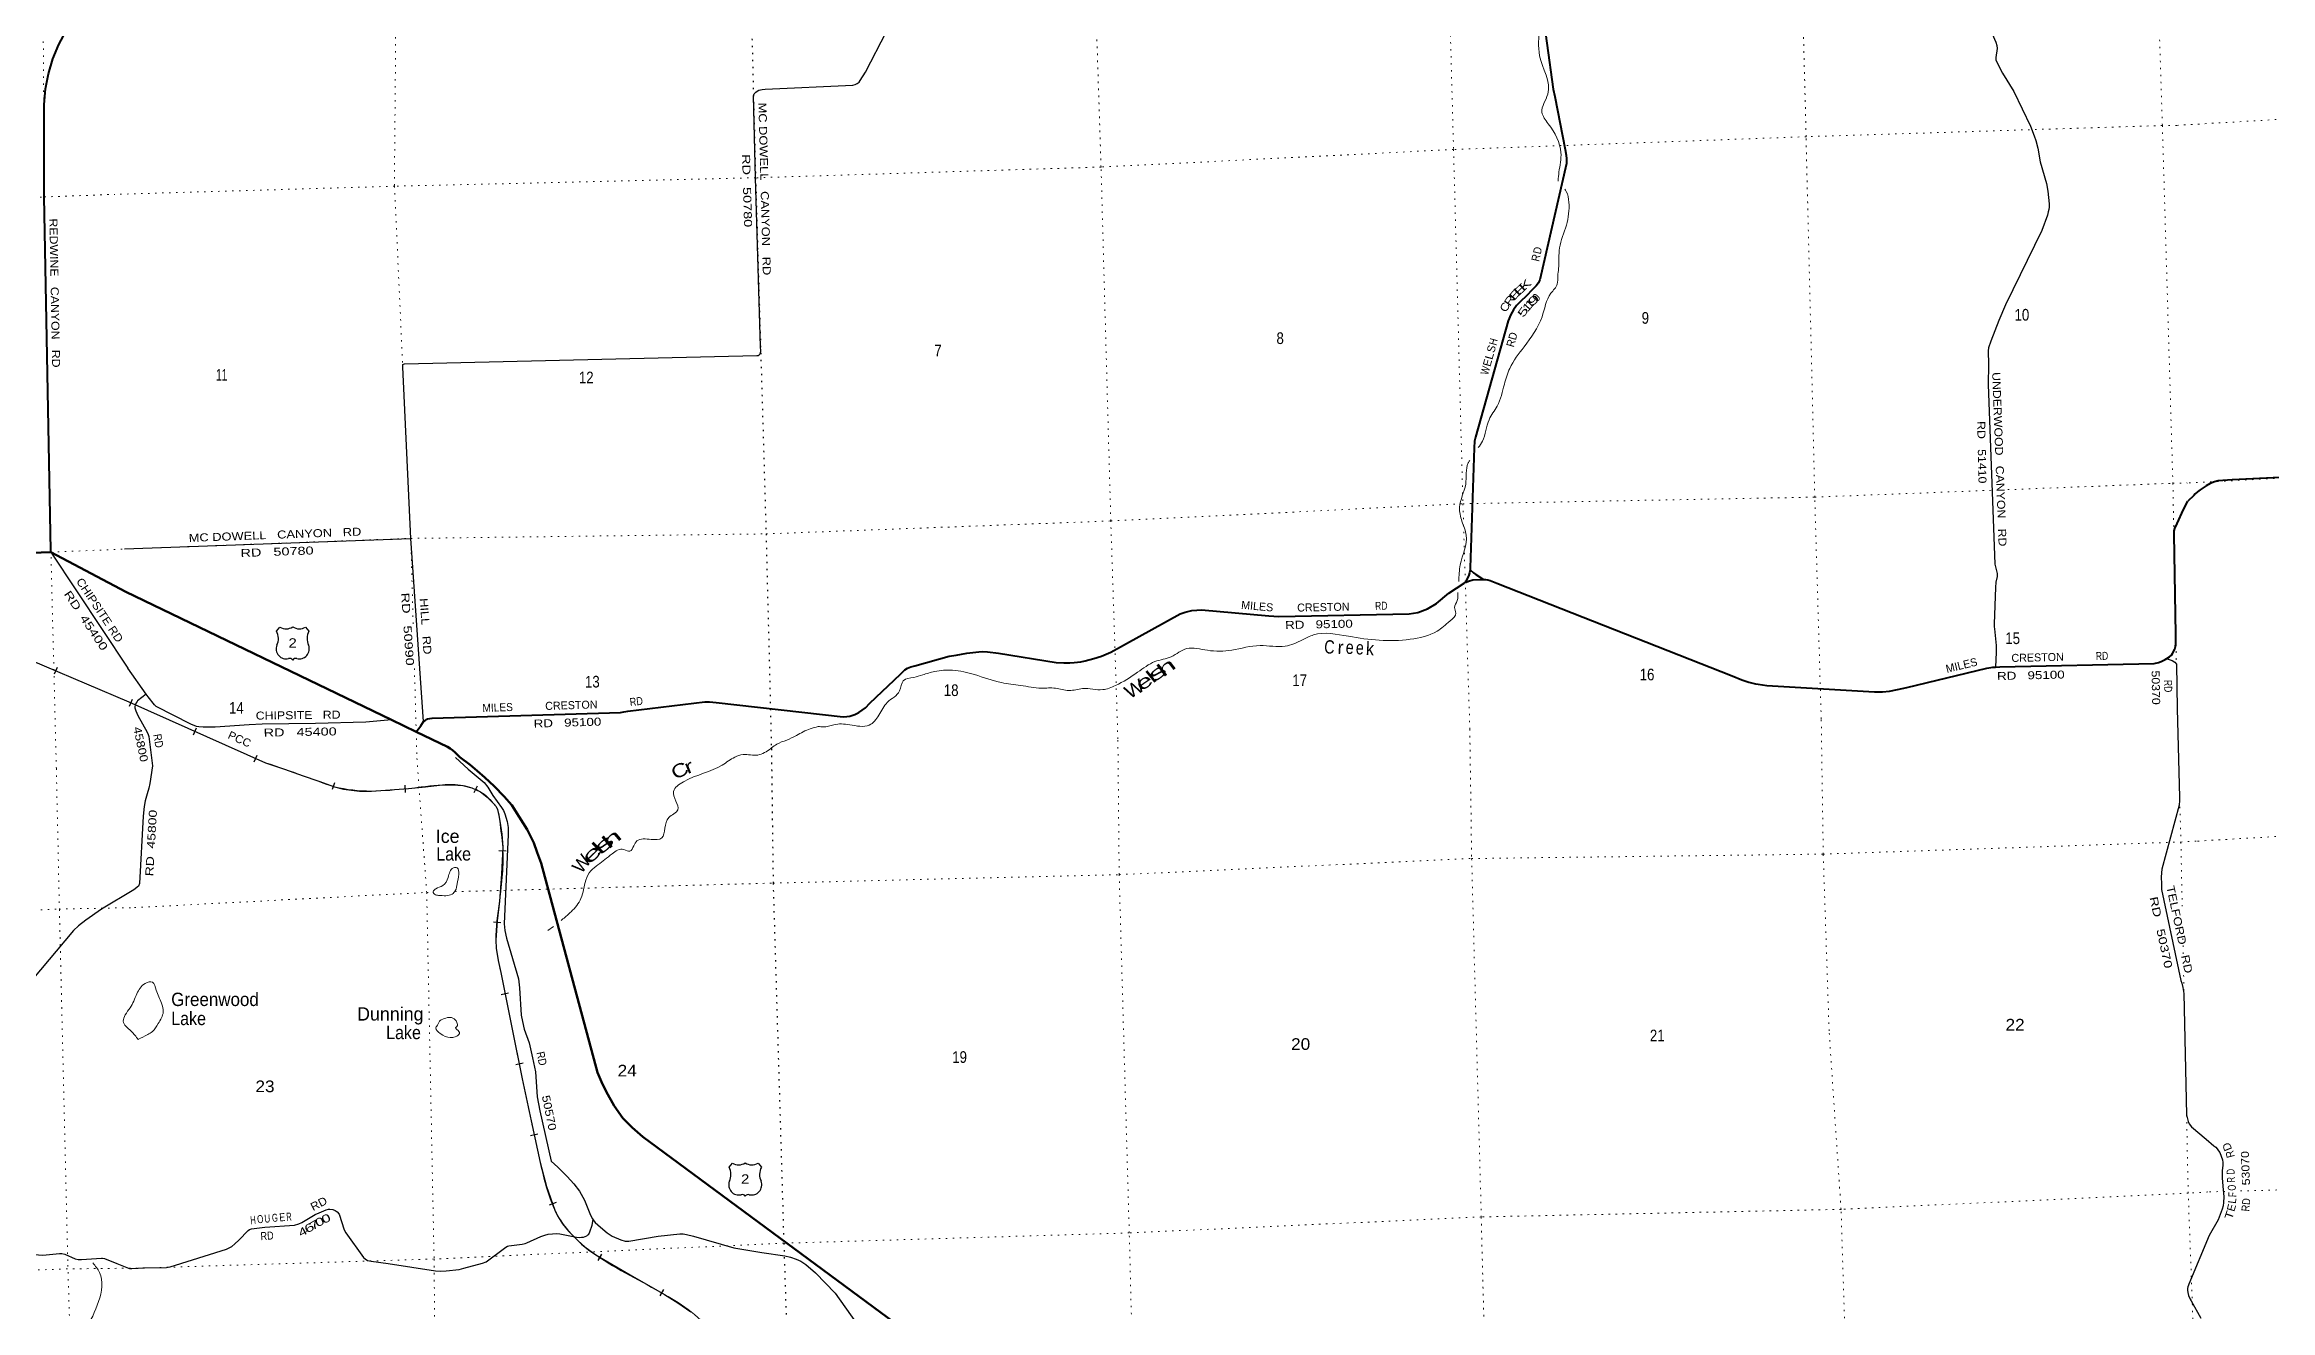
# Model space of a CAD drawing. Header units: feet. Extents: x 493183 to 745759, y 5472 to 195788.
# Drawn here: x 617686 to 651067, y 92112 to 111091 of the extents above; entities that cross this region are included whole.
import ezdxf
from ezdxf.enums import TextEntityAlignment as Align

# ---------------------------------------------------------------- set-up
doc = ezdxf.new("R2010")
doc.units = ezdxf.units.FT
doc.header["$LTSCALE"] = 70
doc.linetypes.add('DOTTED', pattern=[1.5, 0.3, -1.2])
for name, color, linetype, lineweight in [('16', 7, 'Continuous', 25), ('20', 7, 'Continuous', 70), ('26', 7, 'Continuous', 40), ('27', 7, 'Continuous', 13), ('29', 7, 'Continuous', 25), ('34', 7, 'Continuous', 25), ('39', 7, 'Continuous', 13), ('6', 7, 'DOTTED', 25), ('7', 7, 'DOTTED', 13)]:
    doc.layers.add(name, color=color, linetype=linetype, lineweight=lineweight)
doc.layers.add('30', color=7, linetype='Continuous')
doc.layers.add('41', color=7, linetype='Continuous')

msp = doc.modelspace()

# ---------------------------------------------------------------- linework, layer by layer
at = {"layer": '16'}
for p, q in [((621164.53, 102296.6), (621215.84, 102355.36)), ((621407.6, 102361.33), (621407.32, 102361.13)), ((621599.69, 102355.45), (621651.08, 102296.6)), ((627950.65, 94260.45), (628001.96, 94319.21)), ((628193.72, 94325.18), (628193.44, 94324.98)), ((628385.81, 94319.3), (628437.2, 94260.45))]:
    msp.add_line(p, q, dxfattribs=at)
for centre, radius, start, end in [((620971.55, 102185.97), 222.05, 332.97043, 29.75871), ((621306.92, 102513.02), 182.07, 239.97227, 303.45418), ((621508.7, 102512.52), 181.52, 236.33975, 300.08743), ((621508.69, 102513.02), 182.07, 236.54582, 236.59441), ((621844.05, 102185.97), 222.05, 150.24129, 207.02957), ((621310.74, 102031.07), 151.42, 159.09177, 283.81923), ((621504.86, 102031.07), 151.42, 256.18077, 20.90823), ((627757.67, 94149.82), 222.05, 332.97043, 29.75871), ((628093.04, 94476.87), 182.07, 239.97227, 303.45418), ((628294.82, 94476.37), 181.52, 236.33975, 300.08743), ((628294.81, 94476.87), 182.07, 236.54582, 236.59441), ((628630.17, 94149.82), 222.05, 150.24129, 207.02957), ((628096.86, 93994.92), 151.42, 159.09177, 283.81923), ((628290.98, 93994.92), 151.42, 256.18077, 20.90823)]:
    msp.add_arc(centre, radius, start, end, dxfattribs=at)
for centre, major_axis, start_param, end_param in [((621366.08, 101832.25), (-19.56, 51.67), 4.95877769, 6.28318531), ((621449.53, 101832.25), (19.56, 51.67), 0, 1.32637542), ((628152.2, 93796.1), (-19.56, 51.67), 4.95877769, 6.28318531), ((628235.65, 93796.1), (19.56, 51.67), 0, 1.32637542)]:
    msp.add_ellipse(centre, major_axis=major_axis, ratio=0.929097, start_param=start_param, end_param=end_param, dxfattribs=at)
at = {"layer": '20'}
msp.add_line((617781.77, 103479.15), (618904.62, 102885.1), dxfattribs=at)
for points in [[(612862.7, 103307.93), (615606.98, 103403.45), (617781.77, 103479.15)], [(618904.62, 102885.1), (622889.36, 100967.36), (623260.83, 100788.58)], [(623260.83, 100788.58), (623729.97, 100562.79), (623768.42, 100538.03), (623805.69, 100510.09), (623836.58, 100480.55), (623915.45, 100405.13)], [(623915.45, 100405.13), (624067.85, 100291.58), (624172.12, 100203.66), (624290.76, 100103.84), (624429.52, 99972.56), (624579.03, 99817.38), (624691.59, 99685.37), (624801.19, 99514.95), (624923.5, 99322.71), (625023.8, 99123.79), (625074.24, 98977.96), (625131.17, 98816.16), (625980.56, 95681.14), (626037.08, 95538.19), (626107.46, 95396.24), (626230.38, 95181.82), (626357.62, 94997.19), (626497.6, 94854.43), (626658.75, 94715.7), (643934.09, 81964.35)]]:
    msp.add_lwpolyline(points, dxfattribs=at)
at = {"layer": '26'}
for points in [[(617781.77, 103479.15), (617781.3, 103504.15), (617682.63, 108805.67), (617681.65, 110192.97), (617700.86, 110424.82), (617744.19, 110653.39), (617811.18, 110876.18), (617901.09, 111090.74), (617933.37, 111155.02), (618049.75, 111378.28), (618062.88, 111403.52), (618073.36, 111428.28), (618122.58, 111544.55), (618167.29, 111691.3), (618169.39, 111699.87), (618353.89, 112558.13), (618394.26, 112695.19), (618527.07, 113127.07), (618566.13, 113226.73), (618616.83, 113343.84)], [(640024.51, 112496.74), (640311.86, 110419.49), (640336.5, 110311.12), (640491.66, 109517.87), (640503.67, 109433.43), (640508.99, 109377.06), (640508.6, 109306.44), (640107.56, 107564.15), (640099.82, 107541.47), (640087.9, 107518.7), (640054.3, 107473.15), (640000.14, 107418.4), (639903.78, 107317.3), (639822.87, 107244.81), (639759.99, 107176.76), (639713.16, 107111.11), (639674.48, 107041.62), (639634.34, 106947.88), (639146.74, 105203.56), (639130.01, 105142.65), (639126.2, 105045.73), (639066.85, 103244.83), (639065.93, 103216.44)], [(655724.36, 104821.17), (650492.24, 104564.38)], [(650492.24, 104564.38), (650350.06, 104557.4), (650281.2, 104548.8), (650225.6, 104533.62), (650162.4, 104508.33), (650102.67, 104475.75), (650010.74, 104417.28), (649972.48, 104386.81), (649938.97, 104356.14), (649914.86, 104330.44), (649827.29, 104247.32)], [(646941.18, 101757.98), (647009.63, 101759.85), (649322.39, 101813.83), (649386.29, 101825.08), (649427.65, 101840.4), (649488.21, 101872.17), (649551.78, 101909.97), (649580.8, 101933.88), (649599.18, 101959.93), (649631.34, 102027.36), (649640.53, 102068.74), (649645.69, 102117.94), (649646.66, 102248.04), (649620.31, 103749.41), (649622.92, 103801.2), (649633.64, 103836.45), (649669.04, 103907.9), (649762.9, 104117.89), (649827.29, 104247.32)], [(639065.93, 103216.44), (639054.43, 103171.92), (639043.14, 103137.36), (638996.96, 103029.24)], [(639065.93, 103216.44), (639114.86, 103171.31), (639149.73, 103143.88), (639263.82, 103071.15)], [(623392.08, 100956.9), (623411.05, 100970.45), (623428.38, 100979.4), (623464.7, 100986.72), (623498.6, 100991.13), (626322.11, 101079.23), (626372.3, 101086.45), (626432.45, 101097.94), (627589.06, 101237.25), (627658.43, 101237.25), (627756.65, 101227.71), (629664.71, 101014.02), (629717.09, 101014.4), (629764.78, 101023.07), (629839.14, 101048.35), (629898.92, 101075.98), (629997.99, 101146.88), (630062.88, 101214.97), (630520.09, 101651.31), (630587.92, 101716.59), (630629.11, 101743.7), (630676.7, 101759.87), (630738.78, 101775.44), (631251.01, 101920.55), (631355.35, 101937.1), (631517.84, 101965.1), (631697.2, 101987.16), (631757.89, 101989.33), (631827.49, 101986.45), (631991.04, 101968.08), (632854.23, 101826.84), (632970.13, 101820.71), (632983.14, 101820.71), (633062.26, 101820.71), (633128.12, 101827.18), (633225.91, 101838.06), (633292.66, 101853.21), (633420.79, 101886.46), (633536.75, 101923.47), (633674.43, 101979.13), (634716.52, 102554.21), (634792.41, 102582.2), (634891.18, 102605.32), (634965.97, 102612.91), (635037.37, 102614.15), (636046.39, 102524.73), (636197.68, 102514.14), (638148.22, 102555.63), (638280.65, 102576.88), (638424.37, 102632.69), (638561.5, 102712.55), (638745.26, 102866.13), (638975.42, 103016.75), (638996.96, 103029.24)], [(638996.96, 103029.24), (639003.71, 103033.15), (639039.48, 103047.24), (639107.25, 103064.21), (639233.97, 103071.2), (639263.82, 103071.15)], [(639263.82, 103071.15), (639298.51, 103071.1), (639329.94, 103066.76), (639365.7, 103055.92), (639464.82, 103016.07), (642992.92, 101625.73), (643136.87, 101568.39), (643245.61, 101533.14), (643343.62, 101507.09), (643381.91, 101499.42), (643515.84, 101480.59), (645127.16, 101385.05), (645246.56, 101385.26), (645352.23, 101399.05), (645472.72, 101421.36), (645614.99, 101452.92), (646812.65, 101743.14), (646901.39, 101756.89), (646941.18, 101757.98)], [(623260.83, 100788.58), (623328, 100878.21), (623370.95, 100940.63), (623371.21, 100940.83), (623392.08, 100956.9)]]:
    msp.add_lwpolyline(points, dxfattribs=at)
at = {"layer": '29'}
for p, q in [((618886.91, 103528.22), (623178.92, 103686.97)), ((623371.21, 100940.83), (623178.92, 103686.97)), ((617781.77, 103479.15), (618936.08, 101741.91)), ((619208.35, 101353.53), (618936.08, 101741.91)), ((650145.48, 93235.04), (649841.16, 92507.19))]:
    msp.add_line(p, q, dxfattribs=at)
for points in [[(629809.8, 110482.99), (629841.04, 110491.55), (629873.97, 110508.02), (629900.73, 110528.61), (629919.25, 110553.32), (629997.46, 110674.8), (630310.3, 111288.4), (630335, 111319.3), (630388.51, 111370.76), (630623.14, 111564.32), (630758.97, 111712.57), (630796.03, 111759.93), (630810.44, 111784.64), (630816.6, 111815.52), (630820.72, 111980.25), (630783.67, 112639.14), (630789.85, 112711.21), (630800.14, 112742.1), (630828.95, 112779.16), (630882.46, 112812.11)], [(646806.22, 112372.21), (646825.81, 112234.88), (646827.07, 112168.19), (646825.81, 112058.7), (646790.59, 111575.47), (646790.58, 111501.24), (646800.65, 111454.67), (646946.56, 111127.48), (646961.66, 111078.42), (646966.69, 111031.85), (646946.56, 110895.94), (646949.08, 110861.97), (646966.69, 110815.4), (647047.19, 110659.36), (647218.25, 110387.54), (647469.82, 109869.08), (647525.17, 109723.11), (647547.81, 109651.39), (647575.48, 109536.87), (647610.7, 109330.49), (647706.3, 109008.34)], [(623178.92, 103686.97), (623060.51, 106254.79), (623060.51, 106292.28), (623067.12, 106301.1), (623086.62, 106303.38), (628368.28, 106428.69), (628388.13, 106430.66), (628403.56, 106439.48), (628415.68, 106456.02), (628421.7, 106470.29), (628425.6, 106492.41), (628423.4, 106562.98), (628349.39, 109093.22), (628317.62, 110322.01), (628329.74, 110351.78), (628352.16, 110376.34), (628373.82, 110392.58), (628397.8, 110405.65), (628445.88, 110416.86), (628492.04, 110423.99), (629809.8, 110482.99)], [(647706.3, 109008.34), (647726.42, 108893.86), (647746.54, 108702.58), (647745.29, 108653.51), (647741.51, 108617.02), (647735.22, 108580.53), (647721.39, 108531.44), (647635.85, 108304.92), (647092.46, 107187.46), (646991.84, 106955.91), (646871.08, 106643.83), (646838.4, 106545.68), (646830.83, 106497.85), (646835.86, 106296.5), (646830.83, 105994.49), (646931.47, 103298.97)], [(646931.47, 103298.97), (646956.63, 103200.82), (646966.7, 103161.8), (646969.21, 103137.9), (646966.7, 103113.98), (646949.09, 103032.19), (646944.05, 102951.65), (646923.93, 102408.01), (646925.19, 102358.93), (646928.96, 102329.99), (646951.6, 102083.34), (646951.6, 101980.15), (646941.18, 101757.98)], [(649518.11, 101882.23), (649592.19, 101857.52), (649633.08, 101831.48), (649655.38, 101801.72), (649668.85, 101134.21)], [(619208.35, 101353.53), (619082.58, 101252.78), (619073.78, 101242.71), (619061.2, 101222.58), (619044.84, 101187.34), (619041.08, 101167.2), (619042.33, 101144.55), (619054.9, 101101.77), (619087.61, 101031.3), (619225.97, 100782.13), (619241.07, 100746.89), (619248.61, 100719.21), (619304.45, 100277.7)], [(622889.36, 100967.36), (622503.95, 100933.15), (621749.23, 100913.01), (620949.24, 100902.95), (620753.01, 100892.88), (620244.84, 100857.64), (620063.71, 100857.64), (619998.29, 100860.15), (619963.07, 100867.7), (619877.55, 100902.95), (619361.82, 101164.69), (619334.15, 101189.86), (619238.56, 101310.67), (619208.35, 101353.53)], [(649666.97, 101134.16), (649702.72, 99806.8), (649704.24, 99756.69), (649695.44, 99687), (649437.75, 98727.8), (649428.85, 98612.58), (649429.86, 98503.69), (649432.1, 98423.08), (649723.21, 97059.38), (649735.35, 97016.87), (649753.56, 96954.62), (649768.73, 96866.55), (649808.96, 95045.29), (649830.2, 94946.6), (649846.89, 94908.64), (649883.81, 94867.54), (650103.71, 94680.6)], [(619304.45, 100277.7), (619265.62, 100013.35), (619250.17, 99943.8), (619227, 99858.79), (619194.43, 99754.34), (619180.77, 99665.21), (619166.61, 99521.61), (619107.85, 98515.5), (619094.98, 98470.77), (619027.46, 98420.38)], [(623847.99, 100403.26), (624039.32, 100225.94), (624280.8, 100026.92), (624331.42, 99959.25), (624409.2, 99832.82), (624539.18, 99654.91), (624568.93, 99609.54), (624588.24, 99559.3), (624621.68, 99443.4), (624636.51, 99350.63), (624639.15, 99250.25), (624577.6, 97909.24), (624590.48, 97808.75), (624613.82, 97694.43), (624792.16, 97082.18), (624810.02, 96947.54), (624835.49, 96538.8), (624851.46, 96442.44), (624877.59, 96330.2), (624953.83, 96126.58), (625002.42, 95902.03), (625046.58, 95691.47), (625071.22, 95312.96), (625113.31, 95104.36), (625281.41, 94352.65), (625382.73, 94262.69), (625521.82, 94119.32), (625621.63, 94011.16), (625709.45, 93898.63), (625781.66, 93767.51), (625874.64, 93542.18), (625902.88, 93487.2), (625923.86, 93454.77), (625945.36, 93431.17), (626020.9, 93358.66), (626123.01, 93274.66), (626200.07, 93224.47), (626329.63, 93170.32), (626393.35, 93151), (626450.16, 93150.75), (626887.65, 93227.46), (627211.4, 93260.67), (627265.19, 93260.17), (627315.4, 93250.51), (627418.06, 93226.08), (628021.79, 93053.27), (628441.2, 92982.24), (628787.51, 92929.35), (628870.81, 92911.41), (628958.17, 92883.67), (629027.22, 92853.45), (629101.58, 92802.94), (629248.23, 92677.93), (629543.05, 92373.5), (629855.89, 91928.37)], [(619027.46, 98420.38), (618541.16, 98130.07), (618305.02, 97965.89), (618195.52, 97880.67), (618120.35, 97806.75), (617493.93, 97062.98), (617449.36, 96999.59), (617351.99, 96827.61), (617277.8, 96656.77), (617108.22, 96048.28), (617039.73, 95624.4), (616993.92, 95483.54), (616799.58, 95091.8), (615514.88, 92853.77), (615470.27, 92762.46), (615417.55, 92626.52), (615362.8, 92447.96), (615350.63, 92383.03), (615351.37, 92313.04), (615371.23, 92057.9), (615444.12, 91586.77), (615478.37, 91323.96), (615578.04, 87425.58)], [(650103.71, 94680.6), (650219.02, 94580.59), (650245.04, 94558.43), (650266.63, 94534.05), (650289.33, 94506.35), (650304.89, 94479.92), (650348.89, 94368.52), (650352.01, 94330.98), (650353.66, 94286.04), (650344.09, 94211.13), (650339.68, 94102.14), (650353.92, 93977.64), (650365.34, 93816.77), (650363.54, 93732.45), (650355.79, 93680.38), (650341.44, 93628.5), (650284.35, 93469.36), (650145.48, 93235.04)], [(619183.52, 92749.1), (619517.44, 92755.65), (619567.61, 92764.95), (620413.99, 93032.69), (620493.51, 93069.44), (620540.34, 93110.78), (620597.75, 93166.38), (620739.96, 93311.78), (620759.6, 93324.61), (620789.33, 93335.77), (620989.88, 93360.5), (621435.04, 93393.41), (621500.17, 93409.54), (621544.67, 93430.6), (621745.37, 93549.02), (621804.81, 93577.48), (621907, 93620.25), (621942.31, 93629.55), (621966.79, 93629.98), (622011.06, 93623.97), (622046.36, 93612.81), (622076.09, 93592.36), (622106.6, 93557.54), (622179.22, 93319.03), (622203.58, 93275.28), (622470.02, 92904.4), (622493.12, 92884.34), (622531.34, 92863.49), (622583.37, 92850.48), (622840.78, 92818.21), (623550.08, 92706.14), (623623, 92701.73), (623708.48, 92705.45), (623905.15, 92728.77), (623974.19, 92744.5), (624254.77, 92818.87), (624310, 92842.22), (624605.04, 93062.45), (624627.33, 93075.47), (624649.31, 93082.67), (624846.93, 93107.12), (624893.05, 93116.37), (624919.06, 93125.67), (625126.63, 93222.44), (625189.42, 93242.81), (625239.59, 93253.96), (625304.63, 93263.26), (625360.44, 93265.09), (625414.26, 93259.54), (625663.61, 93211), (625704.13, 93207.48), (625736.19, 93209.34), (625767.3, 93213.06), (625794.72, 93221.42), (625819.33, 93233.51), (625835.6, 93246.52), (625846.93, 93257.62), (625865.79, 93291.15), (625896.41, 93388.79), (625912.59, 93474.39)], [(615551.68, 92917.87), (615864.54, 92967.67), (616230.95, 93017.76), (616366.53, 93020.15), (617208.3, 92987.62), (617530.45, 92949.14), (617658.44, 92943.32), (617912.47, 92966.24), (617946.14, 92966.38), (617988.72, 92957.25), (618146.88, 92885.22), (618192.19, 92875.1), (618242.19, 92875.07), (618539.26, 92896.49), (618556.49, 92897.39), (618586.9, 92889.28), (618768.11, 92816.07), (618943.78, 92747.24), (618957.98, 92743.19), (618992.75, 92741.57), (619183.52, 92749.1)], [(649841.16, 92507.19), (649834.87, 92492.15), (649825.45, 92466.95), (649820.21, 92439.3), (649820.9, 92414.57), (649825.86, 92380.97), (649837.17, 92336.91), (649860.85, 92283.11), (649875.95, 92255.81)], [(649875.95, 92255.81), (650020.1, 91995.07)]]:
    msp.add_lwpolyline(points, dxfattribs=at)
at = {"layer": '34'}
for p, q in [((617837.35, 101656.06), (617879.84, 101758.19)), ((618949.93, 101238.19), (621001.81, 100324.5)), ((618960.38, 101173.83), (619005.37, 101274.87)), ((619920.05, 100743.55), (619965.04, 100844.59)), ((620829.48, 100337.53), (620874.47, 100438.58)), ((622033.85, 100024.63), (621997.57, 99920.14)), ((623087.87, 99986.43), (623095.96, 99876.12)), ((624174.83, 99974.09), (624125.95, 99874.87)), ((624608.53, 98996.02), (624498.04, 99001.23)), ((624530.9, 97925.49), (624420.59, 97933.61)), ((624644.58, 96867.8), (624536.17, 96845.88)), ((624861.38, 95817.91), (624753.04, 95795.65)), ((625083.28, 94755.63), (624975.18, 94732.22)), ((625360.2, 93728.28), (625255.86, 93691.57)), ((626037.85, 92958.38), (625982.35, 92862.7)), ((626967.73, 92425.11), (626912.7, 92329.16))]:
    msp.add_line(p, q, dxfattribs=at)
at = {"layer": '34', "lineweight": 13}
msp.add_line((618949.96, 101236.91), (620999.28, 100324.43), dxfattribs=at)
at = {"layer": '34'}
for points in [[(617044.08, 102045.23), (618949.95, 101238.17)], [(621001.2, 100324.49), (621283.42, 100225.35), (621563.25, 100127.8), (621799.33, 100045.5), (622035.7, 99963.43), (622168.48, 99926.55), (622407.81, 99896.46), (622591.12, 99895.26), (623142, 99935.65), (623398.35, 99963.96), (623654.63, 99992.27), (623806.79, 99994.84), (623959.16, 99982.6), (624096.17, 99949.07), (624225.64, 99885.29), (624325.88, 99809.02), (624413.54, 99719.27), (624452.84, 99673.92), (624480.54, 99622.66), (624500.77, 99535.04), (624513.63, 99446.32), (624542.43, 99251.49), (624556.72, 99056.36), (624537.6, 98651.32), (624506.64, 98246.26), (624475.7, 97954.89), (624454.26, 97663.81), (624460.38, 97541.62), (624488.91, 97359.02), (624526.27, 97177.47), (624687.36, 96380.66), (624850.83, 95584.98), (624983.78, 94957.1), (625119.64, 94329.77), (625214.72, 93969.45), (625339.18, 93615.64), (625378.85, 93530.31), (625454.7, 93412.15), (625545.7, 93302.37), (625738.32, 93108), (625841.97, 93021.62), (625953.15, 92944.39), (626468.46, 92645.51), (626984.05, 92349.8), (627184.39, 92225.3), (627380.31, 92092.61)]]:
    msp.add_lwpolyline(points, dxfattribs=at)
at = {"layer": '34', "lineweight": 13}
msp.add_spline([(621003.94, 100323.94), (621563.61, 100128.84), (622036.03, 99964.48), (623141.9, 99936.75), (623654.56, 99993.37), (623959.34, 99983.69), (624226.22, 99886.23), (624414.35, 99720.02), (624481.58, 99623.05), (624514.72, 99446.48), (624557.82, 99056.37), (624507.74, 98246.16), (624455.36, 97663.8), (624527.35, 97177.69), (624851.91, 95585.2), (625120.71, 94330.03), (625340.2, 93616.06), (625546.52, 93303.11), (625953.74, 92945.32), (626984.61, 92350.74), (627380.96, 92093.5), (627758.51, 91714.72), (628079.86, 91253.69), (628919.55, 89701.76), (629042.64, 89336.07), (629148.16, 88949.72), (629447.92, 87160.9), (629555.29, 86780.66), (629678.99, 86538.02), (630005.27, 86190.08), (630499.85, 85881.12), (631636.52, 85398.4), (633501.85, 84601.12), (635326.83, 83804.73), (636294.62, 83375.81), (636548.57, 83308.24), (636980.29, 83229.48), (638154.29, 83145.15), (638422.74, 83063.87), (638651.78, 82949.22), (638814.05, 82770.19), (638998.1, 82460.65), (639462.13, 81509.43), (639784.78, 80856.82), (640156.39, 80546.45), (640731.52, 80459.58), (641626.26, 80409.84), (643473.95, 80392.65), (645263.14, 80375.86), (645706.79, 80303.48), (645944.57, 80237.48), (646158.5, 80086.11), (646170.82, 80078.38), (646706.43, 79671.72), (647385.91, 79095.61), (648232.13, 78397.05), (648959.18, 77777.88), (649584.69, 77256.74), (649811.11, 77018.98), (650025.88, 76764.76), (650331.06, 76305.3), (650645.21, 75865.36)], degree=3, dxfattribs=at)
at = {"layer": '39'}
msp.add_line((625317.85, 97869.17), (625231.71, 97810.45), dxfattribs=at)
for points in [[(639964.11, 111882.04), (640054.3, 111538.96), (640088.98, 111339.41), (640106.32, 110922.96), (640228.99, 110344.92), (640140.5, 110076.56), (640237.16, 109901.29), (640426.26, 109471.97), (640396.74, 109178.76), (640385.61, 109049.38), (640385.51, 109044.3)], [(640484.9, 108922.49), (640506.11, 108888.79), (640546.09, 108726.31), (640507.66, 108382.46), (640404.74, 108041.13), (640391.69, 107732.17), (640380.19, 107618.93), (640370.85, 107499.68), (640275.32, 107362.29), (640142.48, 107008.16), (639872.83, 106560.06), (639658.73, 106236.31), (639577.6, 105998.39), (639470.32, 105671.08), (639348.14, 105466.49), (639248.82, 105143.41), (639186.16, 105048.66)], [(639057.63, 104853.99), (639036.78, 104817.69), (638997.75, 104500.05), (638905.03, 104152.92), (638942.05, 103943.97), (639005.28, 103733.62), (638916.74, 103291.76), (638894.43, 103042.71)], [(638880.62, 102876.62), (638870.69, 102754.06), (638830.78, 102650.25), (638850.79, 102568), (638762.9, 102448.94), (638569.02, 102297.14), (638165.02, 102174.74), (637239.59, 102219.71), (636715.51, 102239.76), (636550.07, 102165.29), (636290.43, 102070.46), (635913.62, 102079.82), (635490.2, 102013.45), (635125.78, 102008.98), (634815.06, 102034), (634582.2, 101913.58), (634338.21, 101839.29), (634078.04, 101679.89), (633746.3, 101480.5), (633554.36, 101419.53), (633253.94, 101434.71), (633049.18, 101405.72), (632844.96, 101441.3), (632637.5, 101442.51), (632324.39, 101483.62), (632035.45, 101525.29), (631633.94, 101645.03), (631302.17, 101709.91), (631032.72, 101691.52), (630854.64, 101640.96), (630720.57, 101603.54), (630564.63, 101553.5), (630507.72, 101400.87), (630324.37, 101229.14), (630197.88, 101036.55), (630054.28, 100887.95), (629760.13, 100893.19), (629522.47, 100893.69), (629362.14, 100859.69), (629325.15, 100863.24), (629289.49, 100866.06)], [(629289.49, 100866.06), (629169.42, 100833), (628960.24, 100733.3), (628816.85, 100663.38), (628665.21, 100601.33), (628589.93, 100547.13), (628576.3, 100534.86)], [(628576.3, 100534.86), (628383.21, 100439.55), (628161.21, 100445.48), (628039.25, 100407.79), (627848.94, 100289.55), (627267.1, 100037.37), (627119.83, 99894.1), (627154.09, 99749.83), (627183.98, 99617.54), (627046.07, 99500.75), (626989.98, 99341.86), (626941.57, 99197.31), (626784.9, 99174.8), (626569.79, 99150.66), (626521.43, 99076.7), (626465.18, 98996.47), (626373.66, 99024.18), (626196.01, 98958.73), (625984.88, 98791.5), (625876.46, 98701.75), (625803.64, 98564.59), (625730.6, 98290.26), (625582.88, 98090.5), (625460.86, 97982.22), (625434.52, 97960)], [(623518.97, 98402.46), (623554.68, 98435.47), (623658.23, 98482.72), (623737.54, 98603.93), (623818.25, 98747.37), (623872.66, 98748.88), (623897.51, 98652.76), (623873.28, 98508.88), (623845.91, 98405.25), (623796.93, 98353.46), (623704.8, 98330.73), (623595.76, 98335.76), (623532.79, 98352.16), (623515.94, 98377.92), (623518.97, 98402.46)], [(619070.37, 96860.3), (618968.29, 96648.29), (618897.19, 96543.32), (618866.14, 96449.67), (618982.6, 96302.2), (619089.61, 96173.59)], [(619070.37, 96860.3), (619193.91, 97015.22), (619306.3, 97034.48), (619362.06, 96915.01), (619438.07, 96719.46), (619465.95, 96587.11), (619392.12, 96413.61), (619302.73, 96292.12), (619233.33, 96249.85), (619089.61, 96173.59)], [(623634.7, 96470.46), (623729.4, 96501.98), (623810.23, 96496.16), (623868.5, 96431.22), (623870.18, 96370.75), (623848.57, 96349.98), (623871.41, 96326.41), (623907.4, 96264.89), (623846.22, 96216.79), (623769.93, 96204.59), (623619.02, 96264.93), (623556.22, 96347.9), (623588.85, 96407.3), (623609.24, 96449.56), (623634.7, 96470.46)], [(618410.51, 92823.78), (618510.53, 92683.05), (618497.69, 92247.46), (618304.57, 91820.35), (617999.13, 91196.31), (617819.32, 90850.2), (617779.02, 90732.09)]]:
    msp.add_spline(points, degree=3, dxfattribs=at)
at = {"layer": '6'}
for points in [[(627305.88, 145412.2), (627455.22, 141019.71), (627612.37, 135753.96), (627793.76, 130397.99), (627909.48, 125094.96), (628039.98, 119762.02), (628210.7, 114432.03), (628349.39, 109093.22), (628506.21, 103754.84), (628586.14, 100535.17)], [(628586.14, 100535.17), (628612, 98519.66), (628772.11, 93120.53), (628942.36, 87719.67), (629070.63, 82378.15), (629133.68, 76988.43), (629231.1, 71668.23), (629032.7, 66543.53), (629357.1, 61110.65), (629599.55, 55723.9), (629633.33, 54661.03)]]:
    msp.add_lwpolyline(points, dxfattribs=at)
at = {"layer": '7'}
for p, q in [((623232.89, 101736.9), (623270.25, 100387.24)), ((649753, 97690.96), (649758.55, 97425.12)), ((650381.5, 93896.64), (650126.58, 93889.41))]:
    msp.add_line(p, q, dxfattribs=at)
for points in [[(621964.11, 146156.91), (622104.45, 140834.28), (622258.74, 135518.03), (622447.71, 130182.42), (622643.76, 124889.33), (622762.7, 119533.92), (622976.72, 114247.31), (622932.83, 108966.78), (623178.92, 103686.97), (623215.38, 102369.72)], [(617863.41, 100238.04), (617781.77, 103479.15), (617682.63, 108805.67), (617654.58, 113225.61), (617649.62, 114067.35), (617481.93, 119396.15), (617311.97, 124734.98), (617160.29, 130068.21), (616958.07, 135408.23), (616810.16, 140751.64), (616718.23, 144446.42)], [(633782.11, 100680.98), (633675.54, 103948.13), (633529.53, 109254.49), (633529.53, 109254.49), (633356.11, 114614.68), (633226.48, 119909.31), (633034.46, 125202.49), (632873.37, 130464.11), (632789.33, 133015.64)], [(638124.71, 131297.11), (638135.13, 130754.38), (638313.39, 125446.76), (638500.3, 120113.11), (638672.61, 114801.32), (638816.1, 109517.09), (638956.16, 104206.56), (639059.47, 100830.29)], [(644329.44, 100980.63), (644232.38, 104305.52), (644102.27, 109709.08), (643970.44, 115011.73), (643834.22, 120330.42), (643629.43, 125653.57), (643518.38, 129441.04)], [(649367.21, 112317.55), (649445.4, 109876.17), (649602.77, 104513.59), (649668.85, 101134.21)], [(649664.55, 109879.27), (654733.59, 110174.95), (660085.35, 110291.51), (665358.24, 110416.06), (670658.84, 110559.49), (675873.24, 110757.08), (680588.09, 110914.79)], [(649664.55, 109879.27), (649445.4, 109876.17), (644102.27, 109709.08), (638816.1, 109517.09), (633529.53, 109254.49), (628349.39, 109093.22), (622932.83, 108966.78), (618740.63, 108844.78)], [(593032.43, 107859.98), (596208.26, 107974.76), (601659.45, 108182.07), (607000.13, 108378.5), (612371.83, 108622.09), (617682.63, 108805.67), (618740.63, 108844.78)], [(671898.55, 105248.73), (670776.11, 105211.04), (665545.99, 105071.5), (660252.49, 104889.95), (654902.63, 104777.47), (649819.48, 104517.55)], [(647125.88, 104417.63), (649602.77, 104513.59), (649819.48, 104517.55)], [(618886.93, 103528.26), (623178.92, 103686.97), (628506.21, 103754.84), (633675.54, 103948.13), (638956.16, 104206.56), (644232.38, 104305.52), (646913.55, 104409.4)], [(587959.2, 102375), (591077.69, 102444.56), (596360.21, 102631.45), (601785.38, 102832.05), (607131.22, 103062.88), (612467.15, 103287.41), (617781.77, 103479.15), (618886.93, 103528.26)], [(639059.47, 100830.29), (639087.42, 98884.47), (639231.39, 93514.33), (639364.58, 88140.67), (639525.59, 82781.91), (639703.56, 77248.14), (639864.45, 72111.24), (640032.91, 66847.49), (640173.04, 61586.98), (640322.8, 56197.65), (640348.07, 54962.89)], [(645508.7, 60131.83), (645450.9, 61717.65), (645369.32, 66757.91), (645195.6, 72065.9), (645031.57, 77388.27), (644828.3, 82961.68), (644792.28, 88321.9), (644626.68, 93628.09), (644447.47, 96303.72), (644359.71, 98953.65), (644329.44, 100980.63)], [(649668.85, 101134.21), (649722.87, 99135.1), (649742.97, 98171.57)], [(634924.32, 61605.21), (634389.15, 66676.39), (634654.89, 71845.32), (634433.59, 77123.74), (634209.33, 82581.6), (634090.08, 87961.69), (633952.52, 93274.71), (633801.25, 98645.85), (633782.11, 100680.98)], [(617863.41, 100238.04), (617908.73, 98126.29), (618035.45, 92793.14), (618200.22, 87356.41), (618349.58, 82002.81), (618563.03, 76546.36), (618742.32, 71170.45), (618880.19, 66192.52)], [(623270.25, 100387.24), (623417.09, 98379.2), (623527.45, 92883.89), (623577.69, 87520.03), (623630.56, 82206.67), (623739.34, 76695.17), (623928.79, 71329.13), (624094.28, 65809.13), (624156.62, 61480.89)], [(649974.61, 99148.76), (655093.6, 99448.24), (660387.88, 99597.83), (664727.37, 99748.57)], [(623841.42, 98390.67), (628612, 98519.66), (633801.25, 98645.85), (639084.09, 98887.59), (644359.71, 98953.65), (649722.87, 99135.1), (649974.61, 99148.76)], [(588096.39, 97090.14), (591185.74, 97102.51), (596487.55, 97256.57), (601916.83, 97486.67), (607212.58, 97689.17), (612593.64, 97918.05), (617906.57, 98130.25), (619034.85, 98151.7)], [(619034.85, 98151.7), (623417.09, 98379.2), (623514.13, 98381.82)], [(649764.51, 97139.52), (649832.27, 93891.89), (650030.45, 88501.89), (650195.43, 83217.87), (650410.74, 77719.42), (650561.79, 72283.74), (650680.26, 66931.86), (650797.32, 61848.2), (650961.3, 56527.85), (650984.46, 55267.6)], [(681074.06, 94860.63), (676398.86, 94713.29), (671209.43, 94559.15), (665856.9, 94044.78), (660497.83, 94086.52), (655150.05, 94031.89), (650597.34, 93902.76)], [(650126.58, 93889.41), (649830.88, 93869.66), (644626.68, 93628.09), (639231.39, 93514.33), (633952.52, 93274.71), (628772.11, 93120.53), (623527.45, 92883.89), (619183.52, 92749.1)], [(619183.52, 92749.1), (618030.02, 92735.11), (612732.74, 92556.94), (607370.21, 92351.31), (602091.19, 92162.14), (596618.11, 91942.93), (591338.8, 91780.02), (588235.14, 91782.31)]]:
    msp.add_lwpolyline(points, dxfattribs=at)

# ---------------------------------------------------------------- texts
at = {"layer": '16', "width": 1.2}
for p in [(621406.45, 102049.56), (628192.58, 94013.41)]:
    msp.add_text(' 2 ', height=140, dxfattribs=at).set_placement(p, align=Align.CENTER)
at = {"layer": '27'}
for s, rotation, width, p in [('REDWINE   CANYON   RD', 271.066, 1.15, (617758.66, 108482.19)), ('RD', 74.382, 0.95, (639719.07, 106545.22)), ('RD', 1.219, 0.8, (637640.53, 102614.85)), ('RD   95100', 1.219, 1.25, (636291.03, 102328.05)), ('RD', 1.337, 0.8, (648449.19, 101863.47)), ('RD   95100', 1.337, 1.25, (646967.12, 101563.06)), ('MILES', 1.787, 0.95, (624254.21, 101085.6)), ('RD', 6.868, 0.85, (626469.38, 101171.63)), ('RD   95100', 1.787, 1.25, (625022.97, 100849.56))]:
    msp.add_text(s, height=120, rotation=rotation, dxfattribs=dict(at, width=width)).set_placement(p)
for s, rotation, width, p in [('R', 77.037, 0.9, (640108.66, 107880.98)), ('D', 77.037, 0.9, (640134.1, 107991.48)), ('E', 43.858, 1.8, (639856.65, 107374.88)), ('K', 41.375, 1.65, (639928.45, 107439.31)), ('C', 61.819, 1.2, (639637.95, 107126.73)), ('R', 55.499, 1.35, (639705.17, 107220.81)), ('E', 49.261, 1.65, (639781.84, 107307.54)), ('5', 54.499, 1.7, (639904.83, 107049.01)), ('1', 47.261, 1.25, (639962.64, 107115.56)), ('1', 47.261, 1.25, (640003.13, 107162.81)), ('9', 41.858, 1.95, (640053.15, 107211.3)), ('H', 74.382, 0.85, (639469.74, 106619.08)), ('W', 74.382, 0.8, (639349.43, 106188.66)), ('L', 74.382, 1.15, (639410.22, 106406.14))]:
    msp.add_text(s, height=120, rotation=rotation, dxfattribs=dict(at, width=width)).set_placement(p, align=Align.CENTER)
for s, rotation, p in [('0', 46.375, (640098.54, 107256.73)), ('S', 74.382, (639439.99, 106512.62)), ('E', 74.382, (639381.99, 106305.13))]:
    msp.add_text(s, height=120, rotation=rotation, dxfattribs=at).set_placement(p, align=Align.CENTER)
for s, rotation, p in [('MILES', 354.936, (635626.85, 102632.18)), ('CRESTON', 1.219, (636472.08, 102588.65)), ('MILES', 13.621, (646213.71, 101670.03)), ('CRESTON', 1.337, (647183.47, 101833.93)), ('CRESTON', 1.787, (625195.7, 101114.69))]:
    msp.add_text(s, height=120, rotation=rotation, dxfattribs=at).set_placement(p)
at = {"layer": '30'}
for s, rotation, width, p in [('MC DOWELL   CANYON   RD', 271.488, 1.2, (628391.28, 110218.86)), ('RD   50780', 271.675, 1.35, (628145.73, 109446.12)), ('UNDERWOOD   CANYON   RD', 272.138, 1.15, (646893.28, 106177.59)), ('RD   51410', 271.28, 1.15, (646667.93, 105443.66)), ('MC DOWELL   CANYON   RD', 2.118, 1.2, (619850.74, 103633.92)), ('RD   50780', 2.118, 1.35, (620627.36, 103406.84)), ('RD  45400', 303.602, 1.35, (617970.87, 102853.46)), ('CHIPSITE RD', 303.602, 1.1, (618154.98, 103043.96)), ('RD   50990', 274.005, 1.35, (623033.19, 102868.03)), ('HILL   RD', 274.005, 1.2, (623312.12, 102786.87)), ('50370', 271.12, 1.15, (649283.15, 101705.22)), ('RD', 271.12, 0.8, (649470.41, 101563.88)), ('45800', 281.786, 1.2, (619016.27, 100850.41)), ('CHIPSITE   RD', 0.72, 1.15, (620854.21, 100969.86)), ('RD   45400', 1.02, 1.35, (620972.67, 100714.73)), ('RD', 279.786, 0.9, (619316.67, 100744.79)), ('RD  45800', 86.658, 1.3, (619314.83, 98618.75)), ('TELFORD   RD', 282.05, 1.2, (649504.66, 98465.05)), ('RD   50370', 282.05, 1.35, (649252.9, 98303.01)), ('RD', 282.21, 0.9, (625060.78, 95978.54)), ('50570', 281.408, 1.2, (625143.26, 95326.1)), ('53070', 92.061, 1.15, (650760.2, 93990.37)), ('RD', 27.542, 1.1, (621713.4, 93601.09)), ('RD', 84.765, 0.85, (650748.67, 93593.01)), ('RD', 4.228, 0.85, (620929.06, 93164.63))]:
    msp.add_text(s, height=120, rotation=rotation, dxfattribs=dict(at, width=width)).set_placement(p)
for s, rotation, width, p in [('D', 111.486, 1.05, (650471.38, 94587.07)), ('R', 104.553, 0.9, (650518.48, 94469.4)), ('D', 92.683, 0.7, (650527.95, 94196.34)), ('R', 93.525, 0.7, (650534.95, 94075.73)), ('O', 91.061, 0.65, (650546.51, 93953.77)), ('F', 88.061, 0.75, (650555.36, 93846.55)), ('H', 7.03, 0.7, (620819.85, 93408.58)), ('O', 7.03, 0.75, (620928.11, 93422.38)), ('U', 4.228, 0.75, (621030.58, 93429.87)), ('G', 4.228, 0.65, (621145.09, 93442.16)), ('E', 4.228, 0.8, (621253.89, 93450.47)), ('R', 4.228, 0.7, (621356.06, 93458.46)), ('7', 30.542, 1.55, (621761.89, 93342.75)), ('0', 25.711, 1.5, (621837.09, 93387.17)), ('0', 25.756, 1.5, (621932.9, 93436.42)), ('T', 71.265, 1.25, (650507.07, 93522.62)), ('L', 81.534, 0.95, (650550.81, 93749.04)), ('4', 28.326, 1.45, (621585.59, 93240.5)), ('6', 30.542, 1.6, (621686.11, 93300.14))]:
    msp.add_text(s, height=120, rotation=rotation, dxfattribs=dict(at, width=width)).set_placement(p, align=Align.CENTER)
msp.add_text('E', height=120, rotation=74.265, dxfattribs=at).set_placement((650538.33, 93638.29), align=Align.CENTER)
at = {"layer": '34', "width": 1.05}
msp.add_text('PCC', height=120, rotation=335.999, dxfattribs=at).set_placement((620423.87, 100694.85))
at = {"layer": '41'}
for s, rotation, width, p in [('C', 356.875, 0.8, (636949.37, 101960.46)), ('k', 357.303, 0.9, (637558.31, 101936.08)), ('h', 37.309, 1.8, (634567.59, 101677.21)), ('e', 357.133, 0.8, (637254.94, 101955.57)), ('e', 357.303, 0.8, (637406.87, 101947.52)), ('W', 30.835, 1.15, (634080.87, 101346.63)), ('e', 34.181, 1.6, (634230.19, 101455.18)), ('l', 39.394, 1.6, (634343.74, 101535.15)), ('s', 37.55, 2, (634429.56, 101597.61)), ('C', 28.21, 1.3, (627257.58, 100120.42)), ('r', 22.548, 1.4, (627385.99, 100174.9)), ('s', 42.356, 2.25, (626137.59, 99029.39)), ('h', 39.793, 1.9, (626254.37, 99110.29)), ('e', 43.826, 2, (625959.28, 98886.03)), ('l', 45.594, 1.8, (626054.61, 98977.37))]:
    msp.add_text(s, height=200, rotation=rotation, dxfattribs=dict(at, width=width)).set_placement(p, align=Align.CENTER)
for s, rotation, p in [('r', 357.133, (637117.36, 101953.76)), ('W', 52.074, (625815.73, 98748.94))]:
    msp.add_text(s, height=200, rotation=rotation, dxfattribs=at).set_placement(p, align=Align.CENTER)
for s, p in [('Ice', (623553.13, 99122.08)), ('Dunning', (622373.42, 96458.47))]:
    msp.add_text(s, height=200, dxfattribs=at).set_placement(p)
for s, width, p in [('Lake', 0.9, (623559.93, 98856.75)), ('Greenwood', 0.95, (619585.66, 96676.19)), ('Lake', 0.9, (619585.66, 96390.44)), ('Lake', 0.9, (622808.58, 96179.54))]:
    msp.add_text(s, height=200, dxfattribs=dict(at, width=width)).set_placement(p)
at = {"layer": '7'}
for s, width, p in [('9', 0.85, (641636.89, 106904.87)), ('10', 0.85, (647228.13, 106951.79)), ('7', 0.85, (631028.47, 106414.42)), ('8', 0.85, (636160.48, 106601.26)), ('11', 0.65, (620258.26, 106051.29)), ('12', 0.85, (625698.48, 106011.83)), ('15', 0.85, (647089.78, 102102.74)), ('13', 0.85, (625790.67, 101451.42)), ('18', 0.85, (631171.59, 101323.71)), ('17', 0.85, (636397.79, 101472.07)), ('16', 0.85, (641606.85, 101559.08)), ('14', 0.85, (620453.53, 101059.41)), ('22', 1.1, (647093.66, 96309.07)), ('20', 1.1, (636379.75, 96018.47)), ('21', 0.85, (641760.01, 96146.71)), ('19', 0.85, (631297.65, 95824.2)), ('23', 1.1, (620849.13, 95384.96)), ('24', 1.1, (626279.79, 95620.17))]:
    msp.add_text(s, height=175, dxfattribs=dict(at, width=width)).set_placement(p)

doc.saveas('drawing.dxf')
